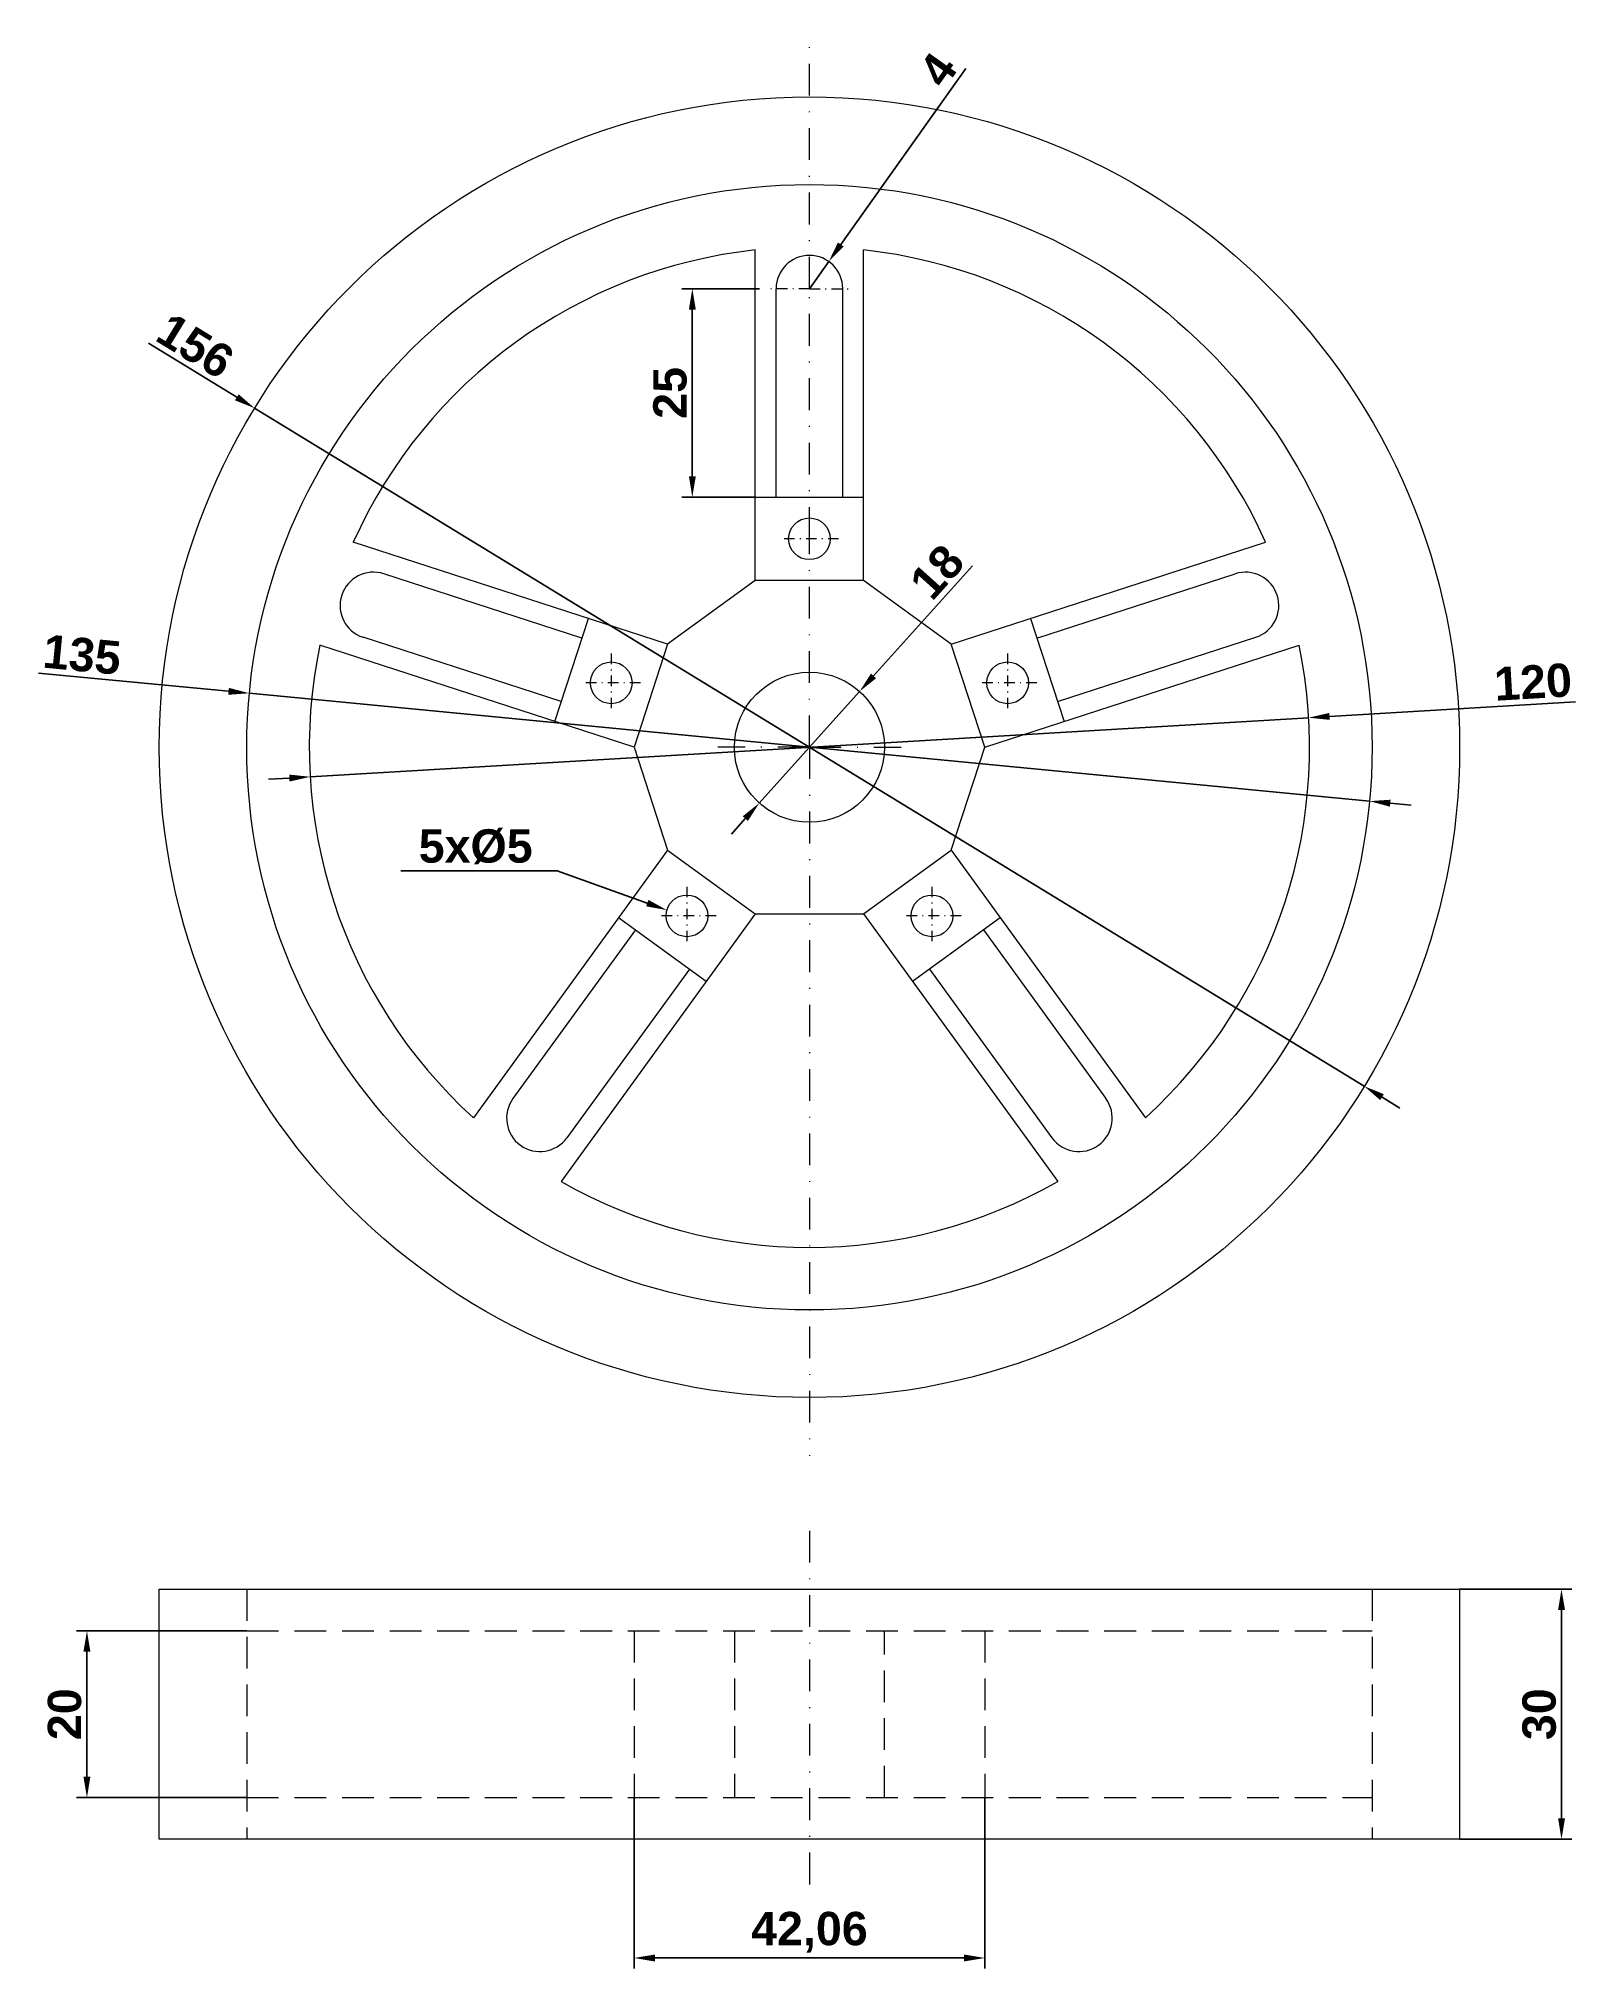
# Model space of a CAD drawing. Header units: millimetres. Extents: x 97 to 281, y 100 to 331.
import ezdxf
from ezdxf import colors
from ezdxf.entities.mleader import LeaderData, LeaderLine
from ezdxf.math import Vec2, Vec3

# ---------------------------------------------------------------- set-up
doc = ezdxf.new("R2010")
doc.units = ezdxf.units.MM
doc.linetypes.add('TRAZO_Y_PUNTO', pattern=[25.4, 12.7, -6.35, 0, -6.35])
doc.linetypes.add('TRAZOS', pattern=[19.05, 12.7, -6.35])
for name, color, linetype, lineweight in [('01_Contornos', 7, 'Continuous', 20), ('02_Ocultas', 4, 'TRAZOS', 20), ('03_Ejes', 1, 'TRAZO_Y_PUNTO', 18), ('04_Cotas', 3, 'Continuous', 18)]:
    doc.layers.add(name, color=color, linetype=linetype, lineweight=lineweight)
doc.styles.add('EstiloCota', font='arialbd.ttf', dxfattribs={"height": 4})
doc.dimstyles.new('CotasUNE', dxfattribs={"dimtxt": 2, "dimasz": 2.5, "dimexe": 1.25, "dimexo": 0, "dimtad": 1, "dimtxsty": 'EstiloCota', "dimcen": 2.5, "dimclrd": 256, "dimclre": 256, "dimclrt": 256, "dimadec": 0, "dimazin": 0, "dimtfac": 1, "dimtmove": 0, "dimatfit": 3, "dimfxl": 1, "dimarcsym": 0})

# ---------------------------------------------------------------- blocks, each defined once
blk = doc.blocks.new('*D0')
at = {"layer": '04_Cotas', "lineweight": -2, "transparency": 16777216}
for p, q in [((208.9, 268.24), (197.03, 255.03)), ((183.33, 239.78), (195.36, 253.17)), ((181.65, 237.92), (179.98, 236.06))]:
    blk.add_line(p, q, dxfattribs=at)
at = {"layer": '04_Cotas', "transparency": 16777216}
for points in [[(196.72, 255.31), (197.34, 254.75), (195.36, 253.17)], [(181.34, 238.2), (181.96, 237.64), (183.33, 239.78)]]:
    blk.add_solid(points, dxfattribs=at)
at = {"layer": 'Defpoints', "color": 0, "transparency": 16777216}
for p in [(195.36, 253.17), (183.33, 239.78)]:
    blk.add_point(p, dxfattribs=at)
at = {"layer": '04_Cotas', "transparency": 16777216, "insert": (204.65, 267.51), "char_height": 4, "attachment_point": 5, "rotation": 48.0544, "style": 'EstiloCota'}
blk.add_mtext('18', dxfattribs=at)
blk = doc.blocks.new('*D1')
at = {"layer": '04_Cotas', "lineweight": -2, "transparency": 16777216}
for p, q in [((110.04, 294.93), (120.65, 288.45)), ((255.9, 205.81), (122.78, 287.15)), ((258.03, 204.5), (260.17, 203.2))]:
    blk.add_line(p, q, dxfattribs=at)
at = {"layer": '04_Cotas', "transparency": 16777216}
for points in [[(120.87, 288.81), (120.43, 288.09), (122.78, 287.15)], [(258.25, 204.86), (257.81, 204.15), (255.9, 205.81)]]:
    blk.add_solid(points, dxfattribs=at)
at = {"layer": 'Defpoints', "color": 0, "transparency": 16777216}
for p in [(122.78, 287.15), (255.9, 205.81)]:
    blk.add_point(p, dxfattribs=at)
at = {"layer": '04_Cotas', "transparency": 16777216, "insert": (115.67, 294.62), "char_height": 4, "attachment_point": 5, "rotation": 328.573, "style": 'EstiloCota'}
blk.add_mtext('156', dxfattribs=at)
blk = doc.blocks.new('*D2')
at = {"layer": '04_Cotas', "lineweight": -2, "transparency": 16777216}
for p, q in [((96.87, 255.38), (119.66, 253.19)), ((256.53, 240.01), (122.15, 252.95)), ((259.02, 239.77), (261.51, 239.53))]:
    blk.add_line(p, q, dxfattribs=at)
at = {"layer": '04_Cotas', "transparency": 16777216}
for points in [[(119.7, 253.6), (119.62, 252.77), (122.15, 252.95)], [(259.06, 240.18), (258.98, 239.35), (256.53, 240.01)]]:
    blk.add_solid(points, dxfattribs=at)
at = {"layer": 'Defpoints', "color": 0, "transparency": 16777216}
for p in [(122.15, 252.95), (256.53, 240.01)]:
    blk.add_point(p, dxfattribs=at)
at = {"layer": '04_Cotas', "transparency": 16777216, "insert": (102.08, 257.56), "char_height": 4, "attachment_point": 5, "rotation": 354.4995, "style": 'EstiloCota'}
blk.add_mtext('135', dxfattribs=at)
blk = doc.blocks.new('*D3')
at = {"layer": '04_Cotas', "lineweight": -2, "transparency": 16777216}
for p, q in [((208.09, 327.9), (193.1, 306.78)), ((189.34, 301.48), (191.66, 304.74))]:
    blk.add_line(p, q, dxfattribs=at)
at = {"layer": '04_Cotas', "transparency": 16777216}
blk.add_solid([(192.76, 307.02), (193.44, 306.54), (191.66, 304.74)], dxfattribs=at)
at = {"layer": 'Defpoints', "color": 0, "transparency": 16777216}
for p in [(191.66, 304.74), (189.34, 301.48)]:
    blk.add_point(p, dxfattribs=at)
at = {"layer": '04_Cotas', "transparency": 16777216, "insert": (204.75, 327.75), "char_height": 4, "attachment_point": 5, "rotation": 54.6455, "style": 'EstiloCota'}
blk.add_mtext('4', dxfattribs=at)
blk = doc.blocks.new('*D4')
at = {"layer": '04_Cotas', "lineweight": -2, "transparency": 16777216}
for p, q in [((183.34, 301.48), (174.04, 301.48)), ((175.29, 278.98), (175.29, 298.98)), ((182.84, 276.48), (174.04, 276.48))]:
    blk.add_line(p, q, dxfattribs=at)
at = {"layer": '04_Cotas', "transparency": 16777216}
for points in [[(174.88, 298.98), (175.71, 298.98), (175.29, 301.48)], [(174.88, 278.98), (175.71, 278.98), (175.29, 276.48)]]:
    blk.add_solid(points, dxfattribs=at)
at = {"layer": 'Defpoints', "color": 0, "transparency": 16777216}
for p in [(175.29, 301.48), (183.34, 301.48), (182.84, 276.48)]:
    blk.add_point(p, dxfattribs=at)
at = {"layer": '04_Cotas', "transparency": 16777216, "insert": (172.63, 288.98), "char_height": 4, "attachment_point": 5, "rotation": 90, "style": 'EstiloCota'}
blk.add_mtext('25', dxfattribs=at)
blk = doc.blocks.new('*D5')
at = {"layer": '04_Cotas', "lineweight": -2, "transparency": 16777216}
for p, q in [((267.34, 145.49), (280.81, 145.49)), ((279.56, 142.99), (279.56, 117.99)), ((267.34, 115.49), (280.81, 115.49))]:
    blk.add_line(p, q, dxfattribs=at)
at = {"layer": '04_Cotas', "transparency": 16777216}
for points in [[(279.15, 142.99), (279.98, 142.99), (279.56, 145.49)], [(279.15, 117.99), (279.98, 117.99), (279.56, 115.49)]]:
    blk.add_solid(points, dxfattribs=at)
at = {"layer": 'Defpoints', "color": 0, "transparency": 16777216}
for p in [(267.34, 145.49), (267.34, 115.49), (279.56, 115.49)]:
    blk.add_point(p, dxfattribs=at)
at = {"layer": '04_Cotas', "transparency": 16777216, "insert": (276.9, 130.49), "char_height": 4, "attachment_point": 5, "rotation": 90, "style": 'EstiloCota'}
blk.add_mtext('30', dxfattribs=at)
blk = doc.blocks.new('*D6')
at = {"layer": '04_Cotas', "lineweight": -2, "transparency": 16777216}
for p, q in [((121.84, 140.49), (101.42, 140.49)), ((102.67, 137.99), (102.67, 122.99)), ((121.84, 120.49), (101.42, 120.49))]:
    blk.add_line(p, q, dxfattribs=at)
at = {"layer": '04_Cotas', "transparency": 16777216}
for points in [[(102.25, 137.99), (103.08, 137.99), (102.67, 140.49)], [(102.25, 122.99), (103.08, 122.99), (102.67, 120.49)]]:
    blk.add_solid(points, dxfattribs=at)
at = {"layer": 'Defpoints', "color": 0, "transparency": 16777216}
for p in [(121.84, 140.49), (102.67, 120.49), (121.84, 120.49)]:
    blk.add_point(p, dxfattribs=at)
at = {"layer": '04_Cotas', "transparency": 16777216, "insert": (100, 130.49), "char_height": 4, "attachment_point": 5, "rotation": 90, "style": 'EstiloCota'}
blk.add_mtext('20', dxfattribs=at)
blk = doc.blocks.new('*D7')
at = {"layer": '04_Cotas', "lineweight": -2, "transparency": 16777216}
for p, q in [((168.31, 120.49), (168.31, 100)), ((210.37, 120.49), (210.37, 100)), ((170.81, 101.25), (207.87, 101.25))]:
    blk.add_line(p, q, dxfattribs=at)
at = {"layer": '04_Cotas', "transparency": 16777216}
for points in [[(170.81, 101.67), (170.81, 100.83), (168.31, 101.25)], [(207.87, 101.67), (207.87, 100.83), (210.37, 101.25)]]:
    blk.add_solid(points, dxfattribs=at)
at = {"layer": 'Defpoints', "color": 0, "transparency": 16777216}
for p in [(168.31, 120.49), (210.37, 120.49), (210.37, 101.25)]:
    blk.add_point(p, dxfattribs=at)
at = {"layer": '04_Cotas', "transparency": 16777216, "insert": (189.34, 104.33), "char_height": 4, "attachment_point": 5, "style": 'EstiloCota'}
blk.add_mtext('42,06', dxfattribs=at)
blk = doc.blocks.new('*D8')
at = {"layer": '04_Cotas', "lineweight": -2, "transparency": 16777216}
for p, q in [((129.45, 242.93), (249.24, 250.02)), ((281.23, 251.92), (251.73, 250.17)), ((126.95, 242.78), (124.45, 242.63))]:
    blk.add_line(p, q, dxfattribs=at)
at = {"layer": '04_Cotas', "transparency": 16777216}
for points in [[(251.71, 250.59), (251.76, 249.76), (249.24, 250.02)], [(126.93, 243.2), (126.97, 242.36), (129.45, 242.93)]]:
    blk.add_solid(points, dxfattribs=at)
at = {"layer": 'Defpoints', "color": 0, "transparency": 16777216}
for p in [(249.24, 250.02), (129.45, 242.93)]:
    blk.add_point(p, dxfattribs=at)
at = {"layer": '04_Cotas', "transparency": 16777216, "insert": (276.15, 254.29), "char_height": 4, "attachment_point": 5, "rotation": 3.3905, "style": 'EstiloCota'}
blk.add_mtext('120', dxfattribs=at)

msp = doc.modelspace()

# ---------------------------------------------------------------- linework, layer by layer
at = {"layer": '01_Contornos'}
for p, q in [((182.842, 266.477), (182.842, 306.124)), ((195.839, 266.477), (195.839, 306.124)), ((185.341, 276.477), (185.341, 301.477)), ((193.341, 276.477), (193.341, 301.477)), ((182.842, 276.477), (195.839, 276.477)), ((172.328, 258.837), (134.621, 271.089)), ((206.354, 258.837), (244.06, 271.089)), ((162.045, 259.551), (138.269, 267.277)), ((216.637, 259.551), (240.413, 267.277)), ((158.801, 249.567), (162.817, 261.927)), ((215.864, 261.927), (219.881, 249.567)), ((159.573, 251.943), (135.797, 259.668)), ((219.108, 251.944), (242.885, 259.669)), ((168.312, 246.477), (130.605, 258.728)), ((210.37, 246.477), (248.077, 258.728)), ((172.328, 234.116), (149.024, 202.041)), ((206.354, 234.116), (229.658, 202.041)), ((168.471, 224.557), (153.777, 204.332)), ((182.842, 226.477), (159.539, 194.401)), ((176.965, 218.386), (166.45, 226.026)), ((195.839, 226.477), (219.143, 194.401)), ((212.232, 226.026), (201.717, 218.386)), ((210.211, 224.557), (224.905, 204.332)), ((174.943, 219.855), (160.249, 199.629)), ((203.738, 219.855), (218.433, 199.629)), ((111.341, 145.489), (267.341, 145.489)), ((111.341, 115.489), (111.341, 145.489)), ((267.341, 145.489), (267.341, 115.489)), ((267.341, 115.489), (111.341, 115.489))]:
    msp.add_line(p, q, dxfattribs=at)
msp.add_lwpolyline([(182.842, 266.477), (172.328, 258.837), (168.312, 246.477), (172.328, 234.116), (182.842, 226.477), (195.839, 226.477), (206.354, 234.116), (210.37, 246.477), (206.354, 258.837), (195.839, 266.477)], close=True, dxfattribs=at)
for centre, radius in [((189.341, 246.477), 78), ((189.341, 246.477), 67.5), ((189.341, 271.477), 2.5), ((165.564, 254.202), 2.5), ((189.341, 246.477), 9), ((213.117, 254.202), 2.5), ((174.646, 226.251), 2.5), ((204.036, 226.251), 2.5)]:
    msp.add_circle(centre, radius, dxfattribs=at)
for centre, radius, start, end in [((189.341, 246.477), 60, 96.21771, 155.78229), ((189.341, 246.477), 60, 24.21771, 83.78229), ((189.341, 301.477), 4, 0, 180), ((137.033, 263.472), 4, 72, 252), ((241.649, 263.473), 3.999, 288, 108), ((189.341, 246.477), 60, 168.21771, 227.78229), ((189.341, 246.477), 60, 312.21771, 11.78229), ((157.013, 201.981), 4, 144, 324), ((221.669, 201.981), 4, 216, 36), ((189.341, 246.477), 60, 240.21771, 299.78229)]:
    msp.add_arc(centre, radius, start, end, dxfattribs=at)
at = {"layer": '02_Ocultas', "ltscale": 0.3}
for p, q in [((121.841, 145.489), (121.841, 115.489)), ((256.841, 145.489), (256.841, 115.489)), ((121.841, 140.489), (256.841, 140.489)), ((168.312, 140.489), (168.312, 120.489)), ((180.341, 140.489), (180.341, 120.489)), ((198.341, 120.489), (198.341, 140.489)), ((210.37, 140.489), (210.37, 120.489)), ((121.841, 120.489), (256.841, 120.489))]:
    msp.add_line(p, q, dxfattribs=at)
at = {"layer": '03_Ejes', "ltscale": 0.3}
for p, q in [((189.341, 301.477), (189.341, 331.477)), ((189.341, 271.477), (189.341, 301.477)), ((189.341, 246.477), (189.341, 271.477)), ((189.341, 246.477), (178.341, 246.477)), ((189.341, 246.477), (189.341, 161.477)), ((189.341, 246.477), (200.341, 246.477)), ((189.341, 152.489), (189.341, 108.489))]:
    msp.add_line(p, q, dxfattribs=at)
at = {"layer": '03_Ejes', "ltscale": 0.1}
for p, q in [((189.341, 301.477), (184.341, 301.477)), ((189.341, 301.477), (194.341, 301.477)), ((192.841, 271.477), (185.841, 271.477)), ((165.564, 257.702), (165.564, 250.702)), ((213.117, 257.702), (213.117, 250.702)), ((169.064, 254.202), (162.064, 254.202)), ((216.617, 254.202), (209.617, 254.202)), ((174.646, 229.751), (174.646, 222.751)), ((204.036, 229.751), (204.036, 222.751)), ((178.146, 226.251), (171.146, 226.251)), ((207.536, 226.251), (200.536, 226.251))]:
    msp.add_line(p, q, dxfattribs=at)
at = {"layer": '03_Ejes'}
msp.add_line((193.341, 301.477), (193.341, 301.477), dxfattribs=at)

# ---------------------------------------------------------------- texts
at = {"layer": '04_Cotas', "style": 'EstiloCota'}
msp.add_text('5x%%C5', height=4, dxfattribs=at).set_placement((142.468, 232.634))

# ---------------------------------------------------------------- dimensions: what is measured, and where the dimension line sits
at = {"layer": '04_Cotas'}
dim = msp.add_radius_dim(center=(189.341, 301.477), mpoint=(191.655, 304.739), text='4', dimstyle='CotasUNE', dxfattribs=at)
dim.commit()
dim.dimension.update_dxf_attribs({"geometry": '*D3', "text_midpoint": (206.897, 326.222), "dimtype": 164})
for base, p1, p2, picture, middle in [((175.293, 301.477), (182.842, 276.477), (183.341, 301.477), '*D4', (172.625, 288.977)), ((279.564, 115.489), (267.341, 145.489), (267.341, 115.489), '*D5', (276.896, 130.489))]:
    dim = msp.add_linear_dim(base=base, p1=p1, p2=p2, angle=90, dimstyle='CotasUNE', override={"dimtxsty": 'EstiloCota'}, dxfattribs=at)
    dim.commit()
    dim.dimension.update_dxf_attribs({"geometry": picture, "text_midpoint": middle})
dim = msp.add_diameter_dim_2p(p1=(255.899, 205.806), p2=(122.783, 287.147), text='156', dimstyle='CotasUNE', override={"dimtxsty": 'EstiloCota'}, dxfattribs=at)
dim.commit()
dim.dimension.update_dxf_attribs({"geometry": '*D1', "text_midpoint": (115.67, 294.619)})
for p1, p2, text, picture, middle in [((183.325, 239.783), (195.357, 253.171), '18', '*D0', (206.64, 265.725)), ((256.53, 240.006), (122.152, 252.947), '135', '*D2', (101.826, 254.904)), ((129.446, 242.928), (249.236, 250.025), '120', '*D8', (276.311, 251.629))]:
    dim = msp.add_diameter_dim_2p(p1=p1, p2=p2, text=text, dimstyle='CotasUNE', dxfattribs=at)
    dim.commit()
    dim.dimension.update_dxf_attribs({"geometry": picture, "text_midpoint": middle, "dimtype": 163})
dim = msp.add_linear_dim(base=(102.667, 120.489), p1=(121.841, 140.489), p2=(121.841, 120.489), angle=90, dimstyle='CotasUNE', override={"dimtxsty": 'EstiloCota'}, dxfattribs=at)
dim.commit()
dim.dimension.update_dxf_attribs({"geometry": '*D6', "text_midpoint": (102.667, 130.489), "dimtype": 160})
dim = msp.add_linear_dim(base=(210.37, 101.25), p1=(168.312, 120.489), p2=(210.37, 120.489), dimstyle='CotasUNE', override={"dimtxsty": 'EstiloCota'}, dxfattribs=at)
dim.commit()
dim.dimension.update_dxf_attribs({"geometry": '*D7', "text_midpoint": (189.341, 101.25), "dimtype": 160})

# ---------------------------------------------------------------- leaders
ml = msp.add_multileader_mtext('Standard', dxfattribs=at)
ml.set_content('', color=256, style='EstiloCota')
ml.set_leader_properties(color=256)
ml.build(insert=Vec2(0, 0))
ml.multileader.update_dxf_attribs({"arrow_head_size": 2.5})
ctx = ml.context
ctx.base_point, ctx.arrow_head_size, ctx.plane_origin = Vec3(136.327, 231.669), 2.5, Vec3(172.243, 226.938)
ctx.text_align_type = 2
notes = []
notes.append((ctx, [(0, (1, 1, 0), (159.076, 231.669), (-1, 0), 18.748, [(0, [(172.243, 226.938)], 0, [])])]))
ctx.mtext.insert, ctx.mtext.alignment, ctx.mtext.flow_direction = Vec3(138.327, 233.669), 3, 5
for ctx, leaders in notes:
    for number, flags, end, landing, length, lines in leaders:
        leader = LeaderData()
        leader.index, (leader.has_last_leader_line, leader.has_dogleg_vector, leader.attachment_direction) = number, flags
        leader.last_leader_point, leader.dogleg_vector, leader.dogleg_length = Vec3(end), Vec3(landing), length
        for number, points, colour, breaks in lines:
            line = LeaderLine()
            line.index, line.vertices, line.color, line.breaks = number, Vec3.list(points), colors.encode_raw_color(colour), breaks
            leader.lines.append(line)
        ctx.leaders.append(leader)

doc.saveas('drawing.dxf')
